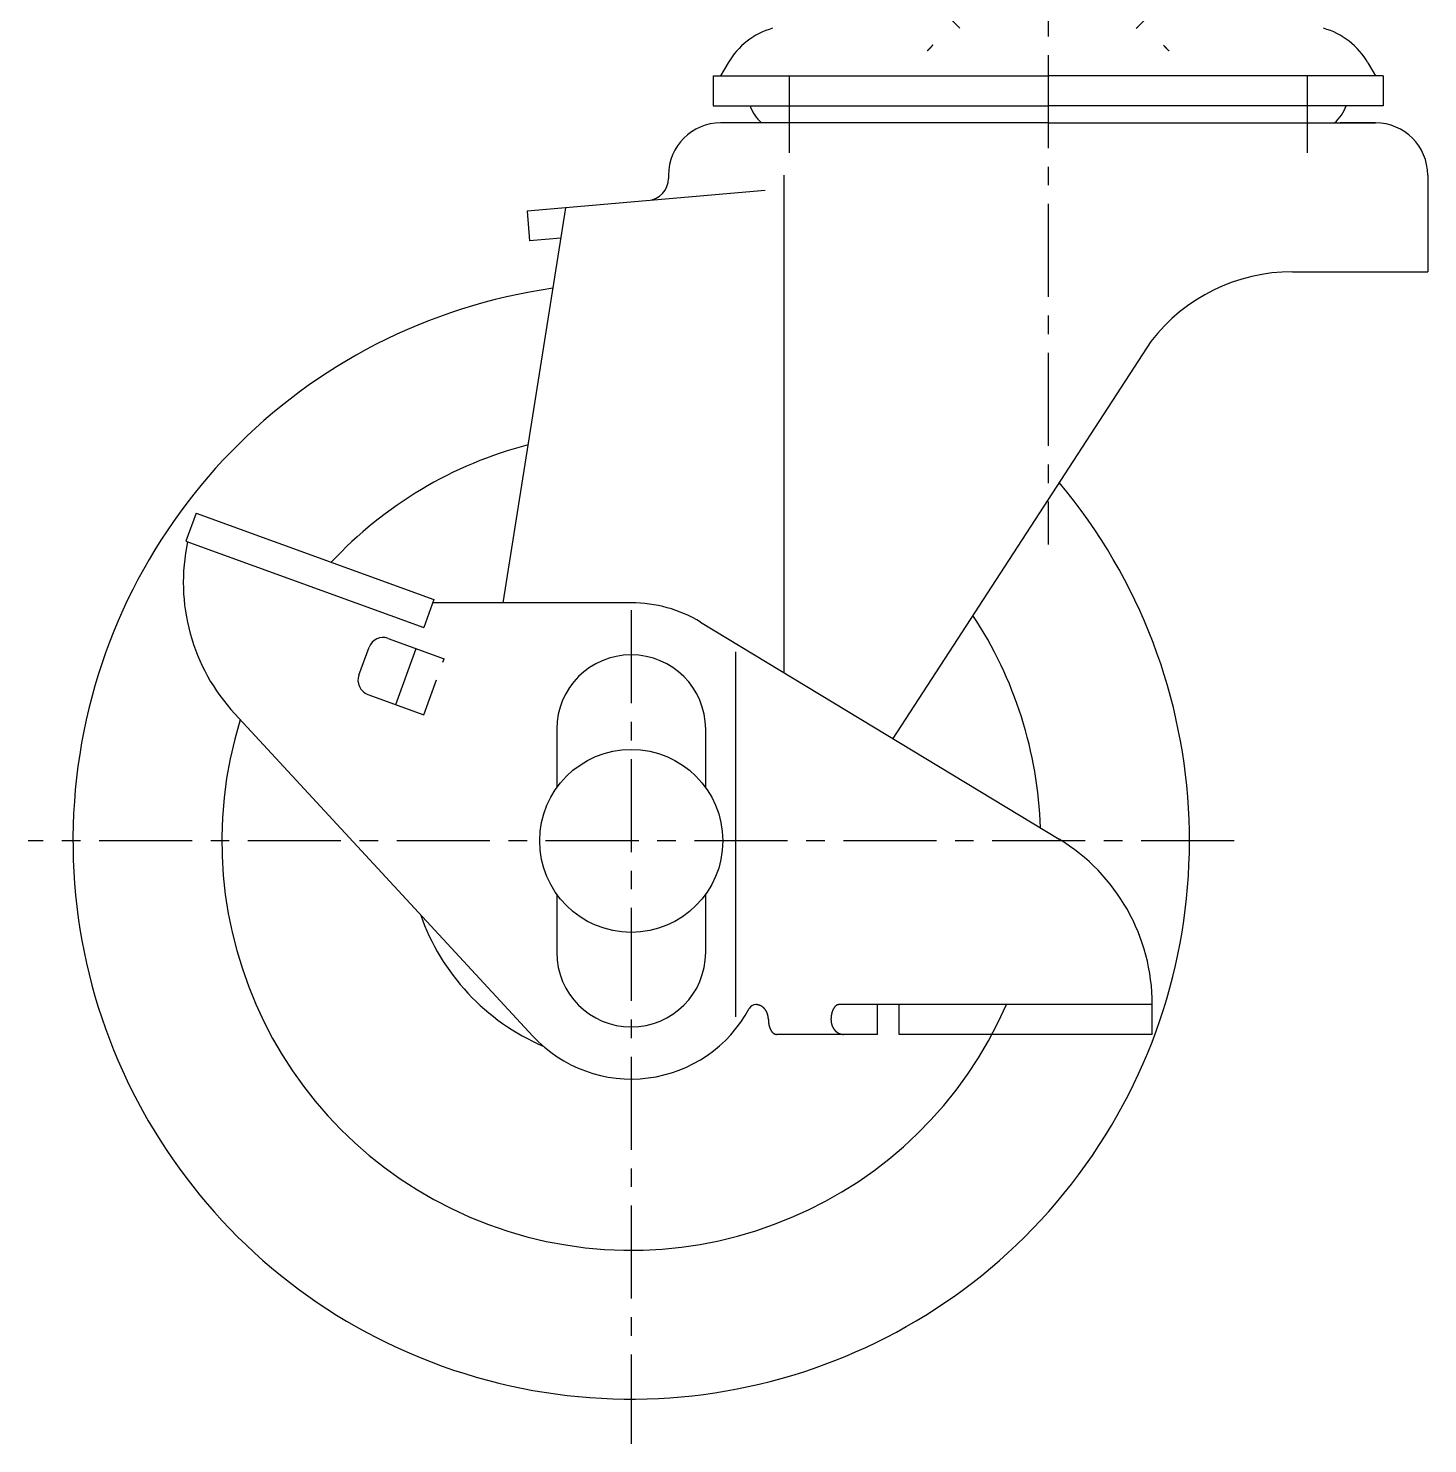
# Model space of a CAD drawing. Extents: x -12 to 224, y -6 to 256.
# Drawn here: x 127 to 221, y 39.9 to 135 of the extents above; entities that cross this region are included whole.
import ezdxf

# ---------------------------------------------------------------- set-up
doc = ezdxf.new("R2010")
doc.units = 0
doc.header["$LTSCALE"] = 5
doc.linetypes.add('CENTER', pattern=[2, 1.25, -0.25, 0.25, -0.25])
doc.linetypes.add('DASHED', pattern=[0.75, 0.5, -0.25])
doc.layers.get('0').update_dxf_attribs({"linetype": 'CONTINUOUS'})
doc.layers.add('CENTER', color=1, linetype='CENTER')

msp = doc.modelspace()

# ---------------------------------------------------------------- linework, layer by layer
at = {"color": 7, "linetype": 'CONTINUOUS'}
for p, q in [((174.030763, 132.684009), (173.521041, 131.801146)), ((217.01132, 132.684009), (217.521041, 131.801146)), ((173.021041, 131.801146), (173.021041, 129.801146)), ((173.021041, 131.801146), (195.521041, 131.801146)), ((218.021041, 131.801146), (195.521041, 131.801146)), ((218.021041, 131.801146), (218.021041, 129.801146)), ((173.021041, 129.801146), (195.521041, 129.801146)), ((218.021041, 129.801146), (195.521041, 129.801146)), ((195.521041, 128.644896), (173.521041, 128.644896)), ((195.521041, 128.644896), (217.521041, 128.644896)), ((217.521041, 128.644896), (215.135059, 128.644896)), ((170.021041, 125.144896), (170.021041, 124.919393)), ((177.762663, 125.144896), (177.762663, 91.724193)), ((221.021041, 125.144896), (221.021041, 118.644896)), ((176.514464, 124.112997), (160.521041, 122.713753)), ((158.918076, 96.404896), (163.121017, 122.941222)), ((160.521041, 122.713753), (160.695353, 120.721364)), ((162.79857, 120.905372), (160.695353, 120.721364)), ((211.939632, 118.644896), (221.021041, 118.644896)), ((202.432994, 113.967725), (185.101539, 87.279625)), ((138.291415, 102.430312), (137.607375, 100.550927)), ((138.291415, 102.430312), (154.26619, 96.615969)), ((137.607375, 100.550927), (153.58215, 94.736584)), ((154.26619, 96.615969), (153.58215, 94.736584)), ((167.521041, 96.404896), (154.189365, 96.404896)), ((172.183274, 95.10318), (196.255378, 80.52464)), ((149.223981, 91.534028), (149.908021, 93.413413)), ((151.189734, 94.011086), (154.948505, 92.643005)), ((151.701039, 89.568275), (153.069119, 93.327045)), ((174.521041, 93.102837), (174.521041, 68.58307)), ((149.821654, 90.252315), (153.580424, 88.884234)), ((140.887044, 88.94571), (160.913968, 67.293711)), ((162.521041, 87.904896), (162.521041, 83.985748)), ((172.521041, 83.985748), (172.521041, 87.904896)), ((162.521041, 76.824044), (162.521041, 72.904896)), ((172.521041, 72.904896), (172.521041, 76.824044)), ((175.978424, 69.404896), (175.947191, 69.404896)), ((202.521041, 69.404896), (181.479897, 69.404896)), ((184.073872, 67.404896), (184.073872, 69.404896)), ((185.521041, 67.404896), (185.521041, 69.404896)), ((202.521041, 67.404896), (202.521041, 69.404896)), ((184.073872, 67.404896), (177.275248, 67.404896)), ((202.521041, 67.404896), (185.521041, 67.404896))]:
    msp.add_line(p, q, dxfattribs=at)
at = {"color": 3, "linetype": 'DASHED'}
msp.add_line((153.580424, 88.884234), (154.948505, 92.643005), dxfattribs=at)
at = {"color": 7, "linetype": 'CONTINUOUS'}
for points in [[(187.775, 133.878, 0), (187.772, 133.875, 0), (187.769, 133.871, 0), (187.766, 133.868, 0), (187.763, 133.865, 0), (187.76, 133.861, 0), (187.758, 133.858, 0), (187.755, 133.855, 0), (187.752, 133.851, 0), (187.749, 133.848, 0), (187.746, 133.845, 0), (187.743, 133.841, 0), (187.74, 133.838, 0), (187.737, 133.834, 0), (187.735, 133.831, 0), (187.732, 133.828, 0), (187.729, 133.825, 0), (187.726, 133.821, 0), (187.723, 133.818, 0), (187.72, 133.815, 0), (187.717, 133.811, 0), (187.714, 133.808, 0), (187.711, 133.805, 0), (187.709, 133.801, 0), (187.706, 133.798, 0), (187.703, 133.795, 0), (187.7, 133.792, 0), (187.697, 133.788, 0), (187.694, 133.785, 0), (187.691, 133.782, 0), (187.688, 133.778, 0), (187.685, 133.775, 0), (187.682, 133.772, 0), (187.68, 133.769, 0), (187.677, 133.765, 0), (187.674, 133.762, 0), (187.671, 133.759, 0), (187.668, 133.756, 0), (187.665, 133.753, 0), (187.662, 133.749, 0), (187.659, 133.746, 0), (187.656, 133.743, 0), (187.653, 133.74, 0), (187.65, 133.736, 0), (187.647, 133.733, 0), (187.645, 133.73, 0), (187.642, 133.727, 0), (187.639, 133.724, 0), (187.636, 133.721, 0), (187.633, 133.717, 0), (187.63, 133.714, 0), (187.627, 133.711, 0), (187.624, 133.708, 0), (187.621, 133.705, 0), (187.618, 133.702, 0), (187.615, 133.698, 0), (187.612, 133.695, 0), (187.609, 133.692, 0), (187.606, 133.689, 0), (187.603, 133.686, 0), (187.601, 133.683, 0), (187.598, 133.68, 0), (187.595, 133.676, 0), (187.592, 133.673, 0), (187.589, 133.67, 0), (187.586, 133.667, 0), (187.583, 133.664, 0), (187.58, 133.661, 0), (187.577, 133.658, 0), (187.574, 133.655, 0), (187.571, 133.652, 0), (187.568, 133.649, 0), (187.565, 133.646, 0), (187.562, 133.642, 0), (187.559, 133.639, 0), (187.556, 133.636, 0), (187.553, 133.633, 0), (187.55, 133.63, 0), (187.547, 133.627, 0), (187.544, 133.624, 0), (187.541, 133.621, 0), (187.539, 133.618, 0), (187.536, 133.615, 0), (187.533, 133.612, 0), (187.53, 133.609, 0), (187.527, 133.606, 0), (187.524, 133.603, 0), (187.521, 133.6, 0), (187.518, 133.597, 0), (187.515, 133.594, 0), (187.512, 133.591, 0), (187.509, 133.588, 0), (187.506, 133.585, 0), (187.503, 133.582, 0), (187.5, 133.579, 0), (187.497, 133.576, 0), (187.494, 133.573, 0), (187.491, 133.57, 0), (187.488, 133.567, 0), (187.485, 133.564, 0), (187.482, 133.561, 0), (187.479, 133.558, 0), (187.476, 133.556, 0), (187.473, 133.553, 0), (187.47, 133.55, 0), (187.467, 133.547, 0), (187.464, 133.544, 0), (187.461, 133.541, 0), (187.458, 133.538, 0), (187.455, 133.535, 0), (187.452, 133.532, 0), (187.449, 133.529, 0), (187.446, 133.526, 0), (187.443, 133.524, 0), (187.44, 133.521, 0), (187.437, 133.518, 0), (187.434, 133.515, 0), (187.431, 133.512, 0), (187.428, 133.509, 0), (187.425, 133.506, 0), (187.422, 133.503, 0), (187.419, 133.501, 0), (187.416, 133.498, 0), (187.413, 133.495, 0), (187.41, 133.492, 0), (187.407, 133.489, 0), (187.404, 133.486, 0), (187.401, 133.484, 0), (187.398, 133.481, 0)], [(203.267, 133.878, 0), (203.27, 133.875, 0), (203.273, 133.871, 0), (203.276, 133.868, 0), (203.279, 133.865, 0), (203.282, 133.861, 0), (203.285, 133.858, 0), (203.287, 133.855, 0), (203.29, 133.851, 0), (203.293, 133.848, 0), (203.296, 133.845, 0), (203.299, 133.841, 0), (203.302, 133.838, 0), (203.305, 133.834, 0), (203.308, 133.831, 0), (203.31, 133.828, 0), (203.313, 133.825, 0), (203.316, 133.821, 0), (203.319, 133.818, 0), (203.322, 133.815, 0), (203.325, 133.811, 0), (203.328, 133.808, 0), (203.331, 133.805, 0), (203.334, 133.801, 0), (203.336, 133.798, 0), (203.339, 133.795, 0), (203.342, 133.792, 0), (203.345, 133.788, 0), (203.348, 133.785, 0), (203.351, 133.782, 0), (203.354, 133.778, 0), (203.357, 133.775, 0), (203.36, 133.772, 0), (203.363, 133.769, 0), (203.365, 133.765, 0), (203.368, 133.762, 0), (203.371, 133.759, 0), (203.374, 133.756, 0), (203.377, 133.753, 0), (203.38, 133.749, 0), (203.383, 133.746, 0), (203.386, 133.743, 0), (203.389, 133.74, 0), (203.392, 133.736, 0), (203.395, 133.733, 0), (203.398, 133.73, 0), (203.4, 133.727, 0), (203.403, 133.724, 0), (203.406, 133.721, 0), (203.409, 133.717, 0), (203.412, 133.714, 0), (203.415, 133.711, 0), (203.418, 133.708, 0), (203.421, 133.705, 0), (203.424, 133.702, 0), (203.427, 133.698, 0), (203.43, 133.695, 0), (203.433, 133.692, 0), (203.436, 133.689, 0), (203.439, 133.686, 0), (203.442, 133.683, 0), (203.444, 133.68, 0), (203.447, 133.676, 0), (203.45, 133.673, 0), (203.453, 133.67, 0), (203.456, 133.667, 0), (203.459, 133.664, 0), (203.462, 133.661, 0), (203.465, 133.658, 0), (203.468, 133.655, 0), (203.471, 133.652, 0), (203.474, 133.649, 0), (203.477, 133.646, 0), (203.48, 133.642, 0), (203.483, 133.639, 0), (203.486, 133.636, 0), (203.489, 133.633, 0), (203.492, 133.63, 0), (203.495, 133.627, 0), (203.498, 133.624, 0), (203.501, 133.621, 0), (203.504, 133.618, 0), (203.507, 133.615, 0), (203.51, 133.612, 0), (203.512, 133.609, 0), (203.515, 133.606, 0), (203.518, 133.603, 0), (203.521, 133.6, 0), (203.524, 133.597, 0), (203.527, 133.594, 0), (203.53, 133.591, 0), (203.533, 133.588, 0), (203.536, 133.585, 0), (203.539, 133.582, 0), (203.542, 133.579, 0), (203.545, 133.576, 0), (203.548, 133.573, 0), (203.551, 133.57, 0), (203.554, 133.567, 0), (203.557, 133.564, 0), (203.56, 133.561, 0), (203.563, 133.558, 0), (203.566, 133.556, 0), (203.569, 133.553, 0), (203.572, 133.55, 0), (203.575, 133.547, 0), (203.578, 133.544, 0), (203.581, 133.541, 0), (203.584, 133.538, 0), (203.587, 133.535, 0), (203.59, 133.532, 0), (203.593, 133.529, 0), (203.596, 133.526, 0), (203.599, 133.524, 0), (203.602, 133.521, 0), (203.605, 133.518, 0), (203.608, 133.515, 0), (203.611, 133.512, 0), (203.614, 133.509, 0), (203.617, 133.506, 0), (203.62, 133.503, 0), (203.623, 133.501, 0), (203.626, 133.498, 0), (203.629, 133.495, 0), (203.632, 133.492, 0), (203.635, 133.489, 0), (203.638, 133.486, 0), (203.641, 133.484, 0), (203.644, 133.481, 0)], [(176.734, 68.4049, 0), (176.734, 68.4172, 0), (176.734, 68.4294, 0), (176.734, 68.4417, 0), (176.733, 68.454, 0), (176.733, 68.4662, 0), (176.732, 68.4785, 0), (176.731, 68.4907, 0), (176.73, 68.5029, 0), (176.729, 68.5151, 0), (176.728, 68.5273, 0), (176.726, 68.5395, 0), (176.725, 68.5516, 0), (176.723, 68.5638, 0), (176.722, 68.5759, 0), (176.72, 68.5879, 0), (176.718, 68.6, 0), (176.716, 68.612, 0), (176.714, 68.624, 0), (176.711, 68.636, 0), (176.709, 68.6479, 0), (176.706, 68.6598, 0), (176.704, 68.6716, 0), (176.701, 68.6834, 0), (176.698, 68.6952, 0), (176.695, 68.7069, 0), (176.692, 68.7186, 0), (176.688, 68.7302, 0), (176.685, 68.7418, 0), (176.681, 68.7533, 0), (176.678, 68.7648, 0), (176.674, 68.7762, 0), (176.67, 68.7876, 0), (176.666, 68.7989, 0), (176.662, 68.8101, 0), (176.658, 68.8213, 0), (176.653, 68.8325, 0), (176.649, 68.8435, 0), (176.644, 68.8545, 0), (176.64, 68.8654, 0), (176.635, 68.8763, 0), (176.63, 68.8871, 0), (176.625, 68.8978, 0), (176.62, 68.9084, 0), (176.614, 68.919, 0), (176.609, 68.9295, 0), (176.604, 68.9399, 0), (176.598, 68.9502, 0), (176.592, 68.9605, 0), (176.587, 68.9706, 0), (176.581, 68.9807, 0), (176.575, 68.9907, 0), (176.569, 69.0006, 0), (176.562, 69.0104, 0), (176.556, 69.0201, 0), (176.55, 69.0298, 0), (176.543, 69.0393, 0), (176.537, 69.0487, 0), (176.53, 69.0581, 0), (176.523, 69.0673, 0), (176.516, 69.0765, 0), (176.509, 69.0855, 0), (176.502, 69.0944, 0), (176.495, 69.1033, 0), (176.488, 69.112, 0), (176.48, 69.1206, 0), (176.473, 69.1291, 0), (176.466, 69.1376, 0), (176.458, 69.1458, 0), (176.45, 69.154, 0), (176.442, 69.1621, 0), (176.435, 69.1701, 0), (176.427, 69.1779, 0), (176.419, 69.1856, 0), (176.411, 69.1932, 0), (176.402, 69.2007, 0), (176.394, 69.2081, 0), (176.386, 69.2154, 0), (176.377, 69.2225, 0), (176.369, 69.2295, 0), (176.36, 69.2364, 0), (176.352, 69.2431, 0), (176.343, 69.2497, 0), (176.334, 69.2563, 0), (176.325, 69.2626, 0), (176.317, 69.2689, 0), (176.308, 69.275, 0), (176.299, 69.281, 0), (176.29, 69.2868, 0), (176.28, 69.2925, 0), (176.271, 69.2981, 0), (176.262, 69.3036, 0), (176.253, 69.3089, 0), (176.243, 69.3141, 0), (176.234, 69.3191, 0), (176.224, 69.324, 0), (176.215, 69.3288, 0), (176.205, 69.3334, 0), (176.196, 69.3379, 0), (176.186, 69.3422, 0), (176.176, 69.3464, 0), (176.167, 69.3505, 0), (176.157, 69.3544, 0), (176.147, 69.3582, 0), (176.137, 69.3618, 0), (176.127, 69.3653, 0), (176.117, 69.3687, 0), (176.107, 69.3719, 0), (176.098, 69.3749, 0), (176.087, 69.3778, 0), (176.077, 69.3806, 0), (176.067, 69.3832, 0), (176.057, 69.3857, 0), (176.047, 69.388, 0), (176.037, 69.3902, 0), (176.027, 69.3922, 0), (176.017, 69.3941, 0), (176.006, 69.3958, 0), (175.996, 69.3974, 0), (175.986, 69.3988, 0), (175.976, 69.4001, 0), (175.965, 69.4012, 0), (175.955, 69.4022, 0), (175.945, 69.403, 0), (175.934, 69.4037, 0), (175.924, 69.4042, 0), (175.914, 69.4046, 0), (175.903, 69.4048, 0), (175.893, 69.4049, 0)], [(181.48, 69.4049, 0), (181.473, 69.4048, 0), (181.467, 69.4046, 0), (181.46, 69.4042, 0), (181.453, 69.4037, 0), (181.447, 69.403, 0), (181.44, 69.4022, 0), (181.433, 69.4012, 0), (181.427, 69.4001, 0), (181.42, 69.3988, 0), (181.414, 69.3974, 0), (181.407, 69.3958, 0), (181.4, 69.3941, 0), (181.394, 69.3922, 0), (181.387, 69.3902, 0), (181.381, 69.388, 0), (181.374, 69.3857, 0), (181.368, 69.3832, 0), (181.361, 69.3806, 0), (181.355, 69.3778, 0), (181.348, 69.3749, 0), (181.342, 69.3719, 0), (181.336, 69.3687, 0), (181.329, 69.3653, 0), (181.323, 69.3618, 0), (181.316, 69.3582, 0), (181.31, 69.3544, 0), (181.304, 69.3505, 0), (181.298, 69.3464, 0), (181.291, 69.3422, 0), (181.285, 69.3379, 0), (181.279, 69.3334, 0), (181.273, 69.3288, 0), (181.267, 69.324, 0), (181.261, 69.3191, 0), (181.255, 69.3141, 0), (181.249, 69.3089, 0), (181.243, 69.3036, 0), (181.237, 69.2981, 0), (181.231, 69.2925, 0), (181.225, 69.2868, 0), (181.219, 69.281, 0), (181.213, 69.275, 0), (181.207, 69.2689, 0), (181.202, 69.2626, 0), (181.196, 69.2563, 0), (181.19, 69.2497, 0), (181.185, 69.2431, 0), (181.179, 69.2364, 0), (181.174, 69.2295, 0), (181.168, 69.2225, 0), (181.163, 69.2154, 0), (181.158, 69.2081, 0), (181.152, 69.2007, 0), (181.147, 69.1932, 0), (181.142, 69.1856, 0), (181.137, 69.1779, 0), (181.131, 69.1701, 0), (181.126, 69.1621, 0), (181.121, 69.154, 0), (181.116, 69.1458, 0), (181.112, 69.1376, 0), (181.107, 69.1291, 0), (181.102, 69.1206, 0), (181.097, 69.112, 0), (181.093, 69.1033, 0), (181.088, 69.0944, 0), (181.083, 69.0855, 0), (181.079, 69.0765, 0), (181.075, 69.0673, 0), (181.07, 69.0581, 0), (181.066, 69.0487, 0), (181.062, 69.0393, 0), (181.057, 69.0298, 0), (181.053, 69.0201, 0), (181.049, 69.0104, 0), (181.045, 69.0006, 0), (181.041, 68.9907, 0), (181.037, 68.9807, 0), (181.034, 68.9706, 0), (181.03, 68.9605, 0), (181.026, 68.9502, 0), (181.023, 68.9399, 0), (181.019, 68.9295, 0), (181.016, 68.919, 0), (181.012, 68.9084, 0), (181.009, 68.8978, 0), (181.006, 68.8871, 0), (181.003, 68.8763, 0), (181, 68.8654, 0), (180.997, 68.8545, 0), (180.994, 68.8435, 0), (180.991, 68.8325, 0), (180.988, 68.8213, 0), (180.985, 68.8101, 0), (180.983, 68.7989, 0), (180.98, 68.7876, 0), (180.977, 68.7762, 0), (180.975, 68.7648, 0), (180.973, 68.7533, 0), (180.97, 68.7418, 0), (180.968, 68.7302, 0), (180.966, 68.7186, 0), (180.964, 68.7069, 0), (180.962, 68.6952, 0), (180.96, 68.6834, 0), (180.958, 68.6716, 0), (180.957, 68.6598, 0), (180.955, 68.6479, 0), (180.953, 68.636, 0), (180.952, 68.624, 0), (180.95, 68.612, 0), (180.949, 68.6, 0), (180.948, 68.5879, 0), (180.947, 68.5759, 0), (180.946, 68.5638, 0), (180.945, 68.5516, 0), (180.944, 68.5395, 0), (180.943, 68.5273, 0), (180.942, 68.5151, 0), (180.941, 68.5029, 0), (180.941, 68.4907, 0), (180.94, 68.4785, 0), (180.94, 68.4662, 0), (180.939, 68.454, 0), (180.939, 68.4417, 0), (180.939, 68.4294, 0), (180.939, 68.4172, 0), (180.939, 68.4049, 0)], [(176.734, 68.4049, 0), (176.734, 68.3926, 0), (176.734, 68.3804, 0), (176.734, 68.3681, 0), (176.735, 68.3558, 0), (176.735, 68.3436, 0), (176.736, 68.3313, 0), (176.736, 68.3191, 0), (176.737, 68.3069, 0), (176.737, 68.2947, 0), (176.738, 68.2825, 0), (176.739, 68.2703, 0), (176.74, 68.2582, 0), (176.741, 68.246, 0), (176.742, 68.2339, 0), (176.743, 68.2219, 0), (176.745, 68.2098, 0), (176.746, 68.1978, 0), (176.747, 68.1858, 0), (176.749, 68.1738, 0), (176.75, 68.1619, 0), (176.752, 68.15, 0), (176.754, 68.1382, 0), (176.756, 68.1264, 0), (176.757, 68.1146, 0), (176.759, 68.1029, 0), (176.761, 68.0912, 0), (176.764, 68.0796, 0), (176.766, 68.068, 0), (176.768, 68.0565, 0), (176.77, 68.045, 0), (176.773, 68.0336, 0), (176.775, 68.0222, 0), (176.778, 68.0109, 0), (176.781, 67.9997, 0), (176.783, 67.9885, 0), (176.786, 67.9773, 0), (176.789, 67.9663, 0), (176.792, 67.9553, 0), (176.795, 67.9444, 0), (176.798, 67.9335, 0), (176.801, 67.9227, 0), (176.804, 67.912, 0), (176.808, 67.9014, 0), (176.811, 67.8908, 0), (176.815, 67.8803, 0), (176.818, 67.8699, 0), (176.822, 67.8596, 0), (176.825, 67.8493, 0), (176.829, 67.8392, 0), (176.833, 67.8291, 0), (176.837, 67.8191, 0), (176.841, 67.8092, 0), (176.845, 67.7994, 0), (176.849, 67.7897, 0), (176.853, 67.78, 0), (176.857, 67.7705, 0), (176.861, 67.7611, 0), (176.865, 67.7517, 0), (176.87, 67.7425, 0), (176.874, 67.7333, 0), (176.879, 67.7243, 0), (176.883, 67.7154, 0), (176.888, 67.7065, 0), (176.893, 67.6978, 0), (176.897, 67.6892, 0), (176.902, 67.6806, 0), (176.907, 67.6722, 0), (176.912, 67.6639, 0), (176.917, 67.6558, 0), (176.922, 67.6477, 0), (176.927, 67.6397, 0), (176.932, 67.6319, 0), (176.937, 67.6242, 0), (176.942, 67.6165, 0), (176.948, 67.6091, 0), (176.953, 67.6017, 0), (176.958, 67.5944, 0), (176.964, 67.5873, 0), (176.969, 67.5803, 0), (176.975, 67.5734, 0), (176.98, 67.5667, 0), (176.986, 67.56, 0), (176.991, 67.5535, 0), (176.997, 67.5472, 0), (177.003, 67.5409, 0), (177.009, 67.5348, 0), (177.014, 67.5288, 0), (177.02, 67.523, 0), (177.026, 67.5173, 0), (177.032, 67.5117, 0), (177.038, 67.5062, 0), (177.044, 67.5009, 0), (177.05, 67.4957, 0), (177.056, 67.4907, 0), (177.062, 67.4858, 0), (177.068, 67.481, 0), (177.074, 67.4764, 0), (177.08, 67.4719, 0), (177.087, 67.4676, 0), (177.093, 67.4634, 0), (177.099, 67.4593, 0), (177.106, 67.4554, 0), (177.112, 67.4516, 0), (177.118, 67.448, 0), (177.125, 67.4445, 0), (177.131, 67.4411, 0), (177.137, 67.4379, 0), (177.144, 67.4349, 0), (177.15, 67.432, 0), (177.157, 67.4292, 0), (177.163, 67.4266, 0), (177.17, 67.4241, 0), (177.176, 67.4218, 0), (177.183, 67.4196, 0), (177.189, 67.4176, 0), (177.196, 67.4157, 0), (177.202, 67.414, 0), (177.209, 67.4124, 0), (177.216, 67.411, 0), (177.222, 67.4097, 0), (177.229, 67.4086, 0), (177.235, 67.4076, 0), (177.242, 67.4068, 0), (177.249, 67.4061, 0), (177.255, 67.4056, 0), (177.262, 67.4052, 0), (177.269, 67.405, 0), (177.275, 67.4049, 0)], [(180.939, 68.4049, 0), (180.939, 68.3926, 0), (180.939, 68.3804, 0), (180.939, 68.3681, 0), (180.94, 68.3558, 0), (180.94, 68.3436, 0), (180.941, 68.3313, 0), (180.942, 68.3191, 0), (180.943, 68.3069, 0), (180.944, 68.2947, 0), (180.945, 68.2825, 0), (180.946, 68.2703, 0), (180.948, 68.2582, 0), (180.949, 68.246, 0), (180.951, 68.2339, 0), (180.953, 68.2219, 0), (180.955, 68.2098, 0), (180.957, 68.1978, 0), (180.959, 68.1858, 0), (180.962, 68.1738, 0), (180.964, 68.1619, 0), (180.967, 68.15, 0), (180.969, 68.1382, 0), (180.972, 68.1264, 0), (180.975, 68.1146, 0), (180.978, 68.1029, 0), (180.981, 68.0912, 0), (180.984, 68.0796, 0), (180.988, 68.068, 0), (180.991, 68.0565, 0), (180.995, 68.045, 0), (180.999, 68.0336, 0), (181.003, 68.0222, 0), (181.007, 68.0109, 0), (181.011, 67.9997, 0), (181.015, 67.9885, 0), (181.019, 67.9773, 0), (181.024, 67.9663, 0), (181.029, 67.9553, 0), (181.033, 67.9444, 0), (181.038, 67.9335, 0), (181.043, 67.9227, 0), (181.048, 67.912, 0), (181.053, 67.9014, 0), (181.058, 67.8908, 0), (181.064, 67.8803, 0), (181.069, 67.8699, 0), (181.075, 67.8596, 0), (181.08, 67.8493, 0), (181.086, 67.8392, 0), (181.092, 67.8291, 0), (181.098, 67.8191, 0), (181.104, 67.8092, 0), (181.11, 67.7994, 0), (181.117, 67.7897, 0), (181.123, 67.78, 0), (181.13, 67.7705, 0), (181.136, 67.7611, 0), (181.143, 67.7517, 0), (181.15, 67.7425, 0), (181.157, 67.7333, 0), (181.164, 67.7243, 0), (181.171, 67.7154, 0), (181.178, 67.7065, 0), (181.185, 67.6978, 0), (181.192, 67.6892, 0), (181.2, 67.6806, 0), (181.207, 67.6722, 0), (181.215, 67.6639, 0), (181.223, 67.6558, 0), (181.23, 67.6477, 0), (181.238, 67.6397, 0), (181.246, 67.6319, 0), (181.254, 67.6242, 0), (181.262, 67.6165, 0), (181.27, 67.6091, 0), (181.279, 67.6017, 0), (181.287, 67.5944, 0), (181.295, 67.5873, 0), (181.304, 67.5803, 0), (181.312, 67.5734, 0), (181.321, 67.5667, 0), (181.33, 67.56, 0), (181.339, 67.5535, 0), (181.347, 67.5472, 0), (181.356, 67.5409, 0), (181.365, 67.5348, 0), (181.374, 67.5288, 0), (181.383, 67.523, 0), (181.392, 67.5173, 0), (181.402, 67.5117, 0), (181.411, 67.5062, 0), (181.42, 67.5009, 0), (181.429, 67.4957, 0), (181.439, 67.4907, 0), (181.448, 67.4858, 0), (181.458, 67.481, 0), (181.467, 67.4764, 0), (181.477, 67.4719, 0), (181.487, 67.4676, 0), (181.496, 67.4634, 0), (181.506, 67.4593, 0), (181.516, 67.4554, 0), (181.526, 67.4516, 0), (181.536, 67.448, 0), (181.545, 67.4445, 0), (181.555, 67.4411, 0), (181.565, 67.4379, 0), (181.575, 67.4349, 0), (181.585, 67.432, 0), (181.595, 67.4292, 0), (181.606, 67.4266, 0), (181.616, 67.4241, 0), (181.626, 67.4218, 0), (181.636, 67.4196, 0), (181.646, 67.4176, 0), (181.656, 67.4157, 0), (181.667, 67.414, 0), (181.677, 67.4124, 0), (181.687, 67.411, 0), (181.697, 67.4097, 0), (181.708, 67.4086, 0), (181.718, 67.4076, 0), (181.728, 67.4068, 0), (181.738, 67.4061, 0), (181.749, 67.4056, 0), (181.759, 67.4052, 0), (181.769, 67.405, 0), (181.78, 67.4049, 0)]]:
    msp.add_polyline3d(points, dxfattribs=at)
msp.add_circle((167.521041, 80.404896), 6.15, dxfattribs=at)
for centre, radius, start, end in [((195.521041, 141.360976), 8.693805, 220.207819, 227.015309), ((195.521041, 141.360976), 8.693805, 312.984691, 319.792181), ((178.36089, 130.184009), 5, 105.543486, 150), ((212.681193, 130.184009), 5, 30, 74.456514), ((178.121041, 130.723021), 2.778125, 199.380101, 228.420147), ((212.921041, 130.723021), 2.778125, 311.579853, 340.619899), ((173.521041, 125.144896), 3.5, 90, 180), ((217.521041, 125.144896), 3.5, 0, 90), ((168.521041, 124.919393), 1.5, 275, 0), ((211.939632, 106.644896), 12, 90, 142.39345), ((167.521041, 80.404896), 37.5, 98.057624, 39.942376), ((167.521041, 80.404896), 27.5, 104.578178, 137.102055), ((150.430595, 97.772976), 13, 167.849282, 222.76715), ((167.521041, 87.404896), 9, 58.800076, 90), ((167.521041, 80.404896), 27.5, 1.824876, 33.421822), ((150.847714, 93.071393), 1, 70, 160), ((167.521041, 87.904896), 5, 0, 180), ((150.163674, 91.192008), 1, 160, 250), ((167.521041, 80.404896), 27.5, 162.774713, 336.421822), ((189.521041, 69.404896), 13, 0, 58.800076), ((167.521041, 80.404896), 15, 199.240749, 246.787245), ((167.521041, 72.904896), 5, 180, 0), ((167.521041, 73.404896), 9, 222.76715, 331.726286), ((175.887642, 68.904896), 0.5, 90, 151.726286)]:
    msp.add_arc(centre, radius, start, end, dxfattribs=at)
at = {"layer": 'CENTER', "color": 1, "linetype": 'CENTER'}
for p, q in [((195.521041, 183.201146), (195.521041, 100.324252)), ((178.121041, 131.801146), (178.121041, 126.644896)), ((212.921041, 131.801146), (212.921041, 126.644896)), ((167.521041, 95.904896), (167.521041, 39.904896)), ((208.021041, 80.404896), (127.021041, 80.404896))]:
    msp.add_line(p, q, dxfattribs=at)

doc.saveas('drawing.dxf')
